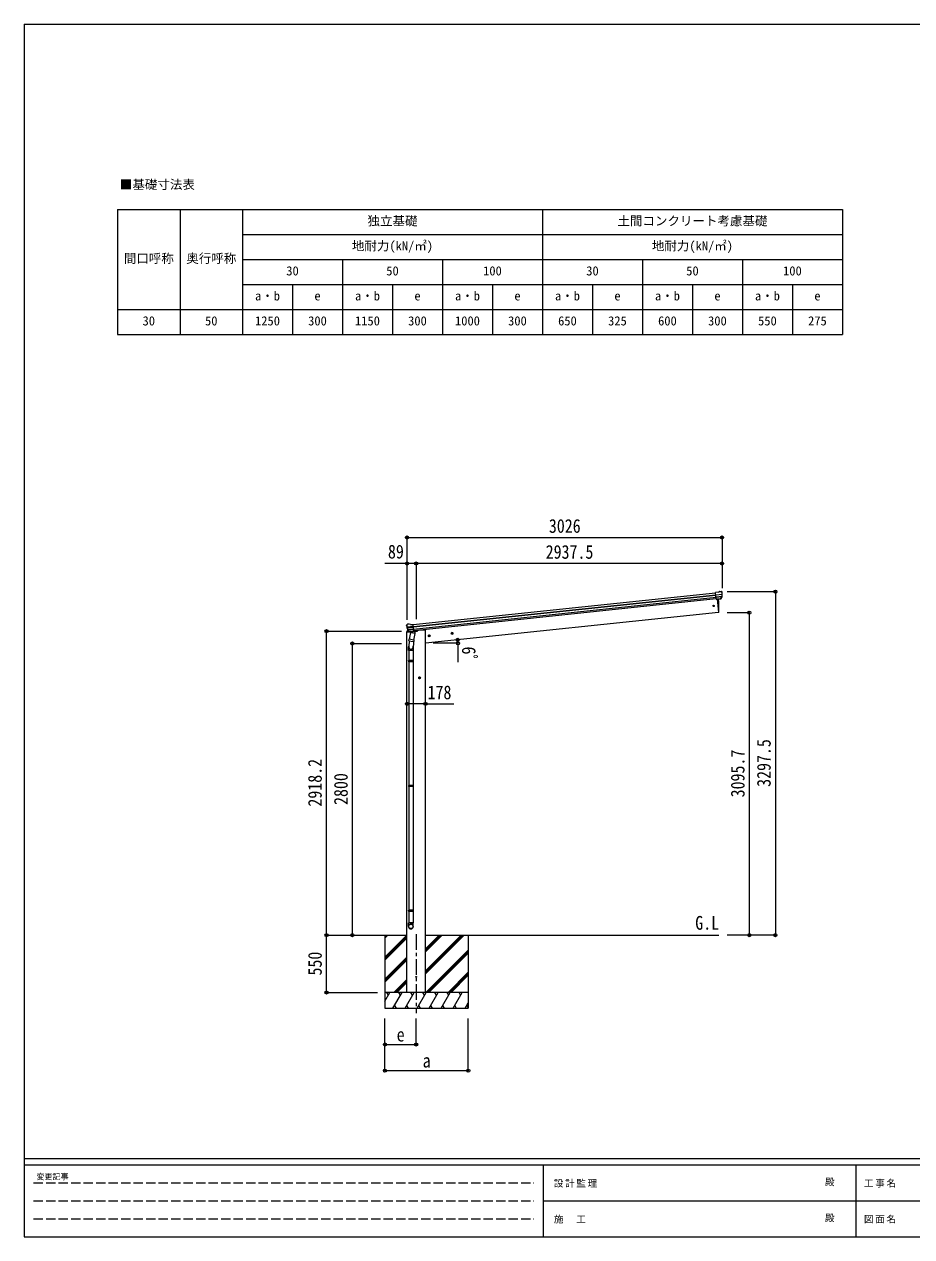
# Model space of a CAD drawing. Units: millimetres at full size, sheet at 1:30. Extents: x -8432 to 8432, y -5820 to 5820.
# Drawn here: x -8432 to 89, y -5820 to 5820 of the extents above; entities that cross this region are included whole.
import ezdxf
from ezdxf.enums import TextEntityAlignment as Align

# ---------------------------------------------------------------- set-up
doc = ezdxf.new("R2010")
doc.units = ezdxf.units.MM
doc.header["$LTSCALE"] = 30
doc.header["$PDMODE"] = 32
doc.header["$PDSIZE"] = 30
doc.linetypes.add('CHAIN1', pattern=[8, 5, -1, 1, -1])
doc.linetypes.add('DASHED3', pattern=[4, 3, -1])
for name, color, linetype, lineweight in [('0-0_0', 7, 'Continuous', 9), ('0-1_本体', 5, 'CHAIN1', 9), ('0-3_ELV2', 4, 'Continuous', 9), ('0-6_OTH_LINE', 6, 'Continuous', 9), ('0-9_OUTLINE', 7, 'Continuous', 9), ('0-E_DET2', 7, 'Continuous', 18), ('0-F_PARTS1', 6, 'Continuous', 9), ('F-0_240', 7, 'Continuous', 9)]:
    doc.layers.add(name, color=color, linetype=linetype, lineweight=lineweight)
doc.layers.add('0-7_SHAPE', color=7, linetype='Continuous')
doc.styles.add('ＭＳ ゴシック', font='')
doc.styles.get('ＭＳ ゴシック').set_extended_font_data('MS Gothic')

msp = doc.modelspace()

# ---------------------------------------------------------------- linework, layer by layer
at = {"layer": '0-0_0'}
for p, q in [((-5208.92, -2924.82), (-4757.78, -2924.82)), ((-4968.78, -2924.82), (-4968.78, -3624.82)), ((-4968.78, -2952.2), (-4941.4, -2924.82)), ((-4968.78, -2938.06), (-4955.54, -2924.82)), ((-4968.78, -3136.05), (-4757.78, -2925.05)), ((-4968.78, -3150.19), (-4757.78, -2939.19)), ((-4968.78, -3164.33), (-4757.78, -2953.34)), ((-4579.78, -3295.83), (-4208.77, -2924.82)), ((-4579.78, -3267.55), (-4237.05, -2924.82)), ((-4579.78, -3281.69), (-4222.91, -2924.82)), ((-4579.78, -3083.7), (-4420.9, -2924.82)), ((-4579.78, -3069.56), (-4435.04, -2924.82)), ((-4579.78, -3055.42), (-4449.18, -2924.82)), ((-4579.78, -2924.82), (-1762.33, -2924.82)), ((-4168.78, -2924.82), (-4168.78, -3624.82)), ((-4968.78, -3348.18), (-4757.78, -3137.18)), ((-4574.92, -3474.82), (-4168.78, -3068.68)), ((-4560.78, -3474.82), (-4168.78, -3082.83)), ((-4546.64, -3474.82), (-4168.78, -3096.97)), ((-4968.78, -3362.32), (-4757.78, -3151.32)), ((-4968.78, -3376.47), (-4757.78, -3165.47)), ((-4883.29, -3474.82), (-4757.78, -3349.31)), ((-4869.15, -3474.82), (-4757.78, -3363.46)), ((-4362.79, -3474.82), (-4168.78, -3280.81)), ((-4348.65, -3474.82), (-4168.78, -3294.96)), ((-4334.5, -3474.82), (-4168.78, -3309.1)), ((-4168.78, -3474.82), (-4968.78, -3474.82)), ((-4968.78, -3558.65), (-4920.38, -3474.82)), ((-4935.38, -3500.8), (-4950.38, -3474.82)), ((-4891.51, -3624.82), (-4804.91, -3474.82)), ((-4855, -3474.82), (-4757.78, -3377.6)), ((-4819.91, -3500.8), (-4834.91, -3474.82)), ((-4776.04, -3624.82), (-4689.44, -3474.82)), ((-4704.44, -3500.8), (-4719.44, -3474.82)), ((-4660.57, -3624.82), (-4573.97, -3474.82)), ((-4588.97, -3500.8), (-4603.97, -3474.82)), ((-4545.1, -3624.82), (-4458.5, -3474.82)), ((-4473.5, -3500.8), (-4488.5, -3474.82)), ((-4429.63, -3624.82), (-4343.03, -3474.82)), ((-4373.03, -3474.82), (-4358.03, -3500.8)), ((-4314.16, -3624.82), (-4227.56, -3474.82)), ((-4242.56, -3500.8), (-4257.56, -3474.82)), ((-4876.51, -3598.84), (-4861.52, -3624.82)), ((-4761.04, -3598.84), (-4746.04, -3624.82)), ((-4645.57, -3598.84), (-4630.57, -3624.82)), ((-4530.1, -3598.84), (-4515.11, -3624.82)), ((-4414.63, -3598.84), (-4399.64, -3624.82)), ((-4299.16, -3598.84), (-4284.16, -3624.82)), ((-4198.69, -3624.82), (-4168.78, -3573.01)), ((-4183.69, -3598.84), (-4168.78, -3624.67)), ((-4968.78, -3624.82), (-4168.78, -3624.82))]:
    msp.add_line(p, q, dxfattribs=at)
at = {"layer": '0-1_本体'}
msp.add_line((-4668.78, -2915.83), (-4668.78, -3675.04), dxfattribs=at)
at = {"layer": '0-3_ELV2'}
for p, q in [((-4697.87, 57.18), (-1793.71, 362.42)), ((-1767.4, 367.2), (-1793.92, 364.41)), ((-1787.14, 299.86), (-1793.92, 364.41)), ((-1791.76, 343.88), (-1732.02, 350.16)), ((-1767.4, 367.2), (-1755.8, 374.17)), ((-1754.57, 374.58), (-1741.08, 376)), ((-1737.42, 374.91), (-1737.42, 374.91)), ((-1737.42, 374.91), (-1732.24, 370.72)), ((-1730.85, 367.02), (-1731.16, 368.87)), ((-4695.89, 38.29), (-1791.73, 343.53)), ((-4695.46, 34.11), (-1791.29, 339.35)), ((-4693.36, 14.25), (-1789.2, 319.49)), ((-1787.44, 302.75), (-4691.6, -2.49)), ((-1731.55, 344.29), (-1791.15, 338.03)), ((-1732.38, 327.54), (-1789.42, 321.54)), ((-1733.77, 322.88), (-1788.95, 317.08)), ((-1743.78, 304.64), (-1787.16, 300.08)), ((-1787.14, 299.86), (-1777.19, 300.9)), ((-1780.25, 300.58), (-1766.86, 173.19)), ((-1777.19, 300.9), (-1776.92, 300.84)), ((-1776.92, 300.84), (-1751.59, 303.5)), ((-1751.59, 303.5), (-1751.33, 303.62)), ((-1751.33, 303.62), (-1743.64, 304.43)), ((-1742.33, 306.3), (-1732.88, 324.6)), ((-1741.28, 305.87), (-1731.16, 324.13)), ((-1766.86, 173.19), (-4579.78, -122.46)), ((-1766.86, 173.19), (-1764.81, 173.48)), ((-4760.32, 48.61), (-4760.4, 50.48)), ((-4759.03, 53.38), (-4759.73, 52.51)), ((-4755.53, 57.69), (-4759.03, 53.38)), ((-4695.92, 38.64), (-4755.66, 32.36)), ((-4755.53, 57.69), (-4755.53, 57.7)), ((-4754.91, 26.52), (-4695.31, 32.79)), ((-4752.18, 59.52), (-4752.17, 59.52)), ((-4737.4, -9.03), (-4751.1, 6.72)), ((-4750.61, 10.31), (-4693.58, 16.3)), ((-4736.46, -8.4), (-4749.51, 7.54)), ((-4748.28, 6.04), (-4693.11, 11.84)), ((-4724.6, 56.38), (-4698.08, 59.17)), ((-4691.3, -5.38), (-4698.08, 59.17)), ((-4653.05, 1.56), (-4653.48, -1.67)), ((-4622.28, 4.18), (-4653.13, 0.94)), ((-4579.78, 4.18), (-4622.28, 4.18)), ((-4579.78, -3474.82), (-4579.78, 4.18)), ((-4760.03, -9.98), (-4760.93, -16.81)), ((-4760.93, -16.81), (-4727.2, -13.27)), ((-4757.78, -3474.82), (-4757.78, -16.48)), ((-4740.52, -5.62), (-4757.37, -7.39)), ((-4727.1, -9.14), (-4734.79, -9.95)), ((-4734.7, -9.71), (-4691.32, -5.15)), ((-4733.95, -9.96), (-4732.38, -9.79)), ((-4732.38, -9.79), (-4694.84, -5.85)), ((-4726.83, -9.21), (-4727.1, -9.14)), ((-4701.5, -6.54), (-4726.83, -9.21)), ((-4701.24, -6.43), (-4701.5, -6.54)), ((-4691.3, -5.38), (-4701.24, -6.43)), ((-4694.84, -5.85), (-4693.28, -5.68)), ((-4687.18, -9.06), (-4657.91, -5.99)), ((-4543.85, -43.76), (-4549.92, -48.18)), ((-4536.99, -46.82), (-4543.85, -43.76)), ((-4542.28, -58.69), (-4536.21, -54.28)), ((-4536.21, -54.28), (-4536.99, -46.82)), ((-4325.05, -20.77), (-4331.13, -25.18)), ((-4318.2, -23.82), (-4325.05, -20.77)), ((-4323.49, -35.7), (-4317.41, -31.29)), ((-4317.41, -31.29), (-4318.2, -23.82)), ((-4636.28, -446.87), (-4642.78, -450.62)), ((-4642.78, -450.62), (-4642.78, -458.13)), ((-4642.78, -458.13), (-4636.28, -461.88)), ((-4629.78, -450.62), (-4636.28, -446.87))]:
    msp.add_line(p, q, dxfattribs=at)
for points in [[(-4738.69, 60.94), (-4738.69, 60.94), (-4752.17, 59.52)], [(-4724.6, 56.38), (-4737.4, 60.79), (-4737.4, 60.79)], [(-4549.92, -48.18), (-4549.14, -55.64), (-4542.28, -58.69)], [(-4331.13, -25.18), (-4330.34, -32.64), (-4323.49, -35.7)], [(-4636.28, -461.88), (-4629.78, -458.13), (-4629.78, -450.62)]]:
    msp.add_lwpolyline(points, dxfattribs=at)
for centre, radius in [((-1813.66, 235.74), 6.5), ((-4543.06, -51.23), 8.5), ((-4543.06, -51.23), 7.7), ((-4543.06, -51.23), 6.5), ((-4324.27, -28.23), 8.5), ((-4324.27, -28.23), 7.7), ((-4324.27, -28.23), 6.5), ((-4636.28, -454.37), 8.5), ((-4636.28, -454.37), 7.7), ((-4636.28, -454.37), 6.5), ((-4668.78, -3324.82), 4.5)]:
    msp.add_circle(centre, radius, dxfattribs=at)
for centre, radius, start, end in [((-1754.25, 371.6), 3, 96.02369, 120.97631), ((-1740.56, 371.03), 5, 51.04426, 95.95574), ((-1924.4, 345.37), 192.44, 1.4271, 6.57578), ((-1686.75, 352.27), 45.32, 182.67122, 185.64518), ((-1931.74, 345.9), 202, 354.13916, 6), ((-2661.47, 213.4), 900, 357.63919, 5.64987), ((-1743.9, 307.32), 2.99, 285.2717, 331.00739), ((-1735.55, 325.98), 3, 332.69111, 354.20009), ((-1931.74, 345.9), 200.2, 354.20009, 359.53883), ((-1731.36, 342.95), 1.35, 95.1605, 97.91927), ((-1728.75, 344.51), 2.74, 179.02151, 184.43412), ((-1733.78, 325.58), 3, 331, 354.13916), ((-1765.23, 176.45), 3, 278, 357.63919), ((-4559.42, 69.72), 202, 186, 197.86084), ((-4566.49, 67.67), 192.44, 185.42422, 190.5729), ((-4800.38, 25.02), 45.32, 6.35482, 9.32878), ((-4751.65, 54.55), 5, 96.04426, 140.95574), ((-4757.69, 26.16), 2.74, 7.56588, 12.97849), ((-4754.82, 25.18), 1.35, 94.08073, 96.8395), ((-4559.42, 69.72), 200.2, 192.46117, 197.79991), ((-4748.83, 8.69), 3, 197.86084, 221), ((-4747.19, 9.44), 3, 197.79991, 219.30889), ((-4738.37, 57.95), 3, 71.02369, 95.97631), ((-4757.05, -10.37), 3, 96, 172.5), ((-4735.14, -7.07), 2.99, 220.99261, 266.7283), ((-4734, -9.46), 0.5, 240.73754, 276), ((-4693.33, -5.18), 0.5, 276, 311.26246), ((-4658.43, -1.01), 5, 276, 352.5)]:
    msp.add_arc(centre, radius, start, end, dxfattribs=at)
for centre, major_axis, ratio, start_param, end_param in [((-1733.11, 367.41), (-0.87, 5.91), 0.020485, 0.67143203, 1.56913061), ((-1738.5, 371.93), (5.88, -1.31), 0.24881, 0.46058498, 0.46410383), ((-1734.12, 368.39), (-2.34, 1.9), 0.995767, 3.98597162, 4.71238898), ((-1744.1, 307.62), (-0.11, 3), 0.642905, 3.24593831, 4.20392797), ((-1743.96, 307.42), (1.66, -2.51), 0.997631, 5.80419048, 5.89294842), ((-1744.03, 307.53), (3.53, -2.11), 0.650902, 5.25614477, 5.32895537), ((-1741.66, 307.88), (1.08, 3.13), 0.040856, 2.11350352, 2.14162489), ((-1929.43, 323.96), (-20.92, 199.05), 0.994373, 4.71137894, 4.7277536), ((-4757.4, 50.63), (1.9, 2.34), 0.995767, 1.57079633, 2.29721369), ((-4753.85, 55.01), (-5.48, -2.51), 0.24881, 5.81908147, 5.82260033), ((-4758.19, 49.47), (-0.38, 5.97), 0.020485, 4.7140547, 5.61175327), ((-4557.12, 47.78), (-20.92, 199.05), 0.994373, 1.55543171, 1.57180637), ((-4557.12, 47.78), (-20.92, 199.05), 0.994373, 4.71137894, 4.7277536), ((-4737.44, -6.99), (-1.71, 2.84), 0.040856, 4.14156042, 4.16968179), ((-4735.01, -6.74), (-0.51, 2.96), 0.642905, 2.07925734, 3.03724699), ((-4735.05, -6.84), (-3.02, -2.79), 0.650902, 0.95422993, 1.02704053), ((-4735.1, -6.96), (-1.1, -2.8), 0.997631, 0.39023689, 0.47899483)]:
    msp.add_ellipse(centre, major_axis=major_axis, ratio=ratio, start_param=start_param, end_param=end_param, dxfattribs=at)
at = {"layer": '0-6_OTH_LINE'}
for p, q in [((-4757.78, 892.23), (-4757.78, 101.16)), ((-4757.78, 892.23), (-1731.68, 892.23)), ((-1731.68, 892.23), (-1731.68, 405.05)), ((-4757.78, 643.23), (-4971.31, 643.23)), ((-4757.78, 643.23), (-4757.78, 405.05)), ((-4669.18, 643.23), (-4669.18, 109.33)), ((-1731.68, 643.23), (-4669.18, 643.23)), ((-1731.68, 643.23), (-1731.68, 405.05)), ((-1219.54, 372.68), (-1683.4, 372.68)), ((-1219.54, 372.68), (-1219.54, -2924.82)), ((-1470.54, 170.88), (-1683.4, 170.88)), ((-1470.54, 170.88), (-1470.54, -2924.82)), ((-5530.03, -2924.82), (-5530.03, -6.62)), ((-5530.03, -6.62), (-4808.28, -6.62)), ((-5281.03, -2924.82), (-5281.03, -124.82)), ((-5281.03, -124.82), (-4808.28, -124.82)), ((-4579.78, -704.37), (-4757.78, -704.37)), ((-5530.03, -2924.82), (-5039.64, -2924.82)), ((-5530.03, -3474.82), (-5530.03, -2924.82)), ((-5281.03, -2924.82), (-5039.64, -2924.82)), ((-1219.54, -2924.82), (-1683.4, -2924.82)), ((-1470.54, -2924.82), (-1683.4, -2924.82)), ((-5530.03, -3474.82), (-5039.64, -3474.82)), ((-4968.78, -4224.82), (-4968.78, -3725.82)), ((-4968.78, -3974.82), (-4968.78, -3725.82)), ((-4668.78, -3974.82), (-4668.78, -3725.82)), ((-4168.78, -4224.82), (-4168.78, -3725.82)), ((-4968.78, -3974.82), (-4668.78, -3974.82)), ((-4968.78, -4224.82), (-4168.78, -4224.82))]:
    msp.add_line(p, q, dxfattribs=at)
at = {"layer": '0-6_OTH_LINE', "lineweight": 18}
for p, q in [((-4267.63, -122.46), (-4505.42, -122.46)), ((-4267.63, -122.46), (-4267.63, -303.96)), ((-4579.78, -704.37), (-4307.73, -704.37))]:
    msp.add_line(p, q, dxfattribs=at)
at = {"layer": '0-6_OTH_LINE'}
msp.add_arc((-4505.42, -122.46), 237.79, 0, 7.8733, dxfattribs=at)
for p in [(-4757.78, 892.23), (-1731.68, 892.23), (-4757.78, 643.23), (-4669.18, 643.23), (-1731.68, 643.23), (-1219.54, 372.68), (-1470.54, 170.88), (-5530.03, -6.62), (-5281.03, -124.82), (-4269.87, -89.88), (-4267.63, -122.46), (-4757.78, -704.37), (-4579.78, -704.37), (-5530.03, -2924.82), (-5281.03, -2924.82), (-1470.54, -2924.82), (-1219.54, -2924.82), (-5530.03, -3474.82), (-4968.78, -3974.82), (-4668.78, -3974.82), (-4968.78, -4224.82), (-4168.78, -4224.82)]:
    msp.add_point(p, dxfattribs=at)
at = {"layer": '0-9_OUTLINE'}
for p, q in [((-4734.91, -99.26), (-4740.47, -154.98)), ((-4739.8, -96.22), (-4737.31, -83.98)), ((-4739.59, -97.62), (-4739.59, -97.62)), ((-4738.25, -98.58), (-4697.29, -106.91)), ((-4723.96, -18.32), (-4737.32, -83.97)), ((-4692.44, -93.1), (-4737.32, -83.97)), ((-4733.95, -9.96), (-4693.28, -5.68)), ((-4730.59, -10.26), (-4730.74, -10.98)), ((-4730.12, -12.11), (-4705.37, -21.87)), ((-4679.08, -27.45), (-4723.96, -18.32)), ((-4721.79, -15.4), (-4722.45, -18.63)), ((-4700.98, -6.88), (-4703.9, -21.23)), ((-4692.01, -90.97), (-4698.66, -158.71)), ((-4692.45, -93.1), (-4694.99, -105.57)), ((-4692.44, -93.1), (-4679.08, -27.45)), ((-4691.46, -3.8), (-4690.54, -3.99)), ((-4690.54, -3.99), (-4679.33, -20.91)), ((-4679.33, -20.91), (-4680.6, -27.14)), ((-4742.62, -192.14), (-4742.62, -157.79)), ((-4696.62, -192.14), (-4742.62, -192.14)), ((-4740.62, -192.14), (-4740.62, -288.89)), ((-4698.62, -192.14), (-4698.62, -288.89)), ((-4696.62, -157.49), (-4696.62, -192.14)), ((-4742.62, -290.89), (-4741.62, -288.89)), ((-4696.62, -290.89), (-4742.62, -290.89)), ((-4696.62, -298.89), (-4742.62, -298.89)), ((-4697.62, -288.89), (-4741.62, -288.89)), ((-4697.62, -300.89), (-4741.62, -300.89)), ((-4740.62, -300.89), (-4740.62, -1487.08)), ((-4698.62, -300.89), (-4698.62, -1487.08)), ((-4696.62, -290.89), (-4697.62, -288.89)), ((-4696.62, -298.89), (-4697.62, -300.89)), ((-4696.62, -290.89), (-4696.62, -298.89)), ((-4742.62, -1489.08), (-4741.62, -1487.08)), ((-4696.62, -1489.08), (-4742.62, -1489.08)), ((-4696.62, -1497.08), (-4742.62, -1497.08)), ((-4697.62, -1487.08), (-4741.62, -1487.08)), ((-4697.62, -1499.08), (-4741.62, -1499.08)), ((-4740.62, -1499.08), (-4740.62, -2685.26)), ((-4698.62, -1499.08), (-4698.62, -2685.26)), ((-4696.62, -1489.08), (-4697.62, -1487.08)), ((-4696.62, -1497.08), (-4697.62, -1499.08)), ((-4696.62, -1489.08), (-4696.62, -1497.08)), ((-4742.62, -2687.26), (-4741.62, -2685.26)), ((-4696.62, -2687.26), (-4742.62, -2687.26)), ((-4696.62, -2695.26), (-4742.62, -2695.26)), ((-4697.62, -2685.26), (-4741.62, -2685.26)), ((-4697.62, -2697.26), (-4741.62, -2697.26)), ((-4740.62, -2697.26), (-4740.62, -2807.26)), ((-4698.62, -2697.26), (-4698.62, -2807.26)), ((-4696.62, -2687.26), (-4697.62, -2685.26)), ((-4696.62, -2695.26), (-4697.62, -2697.26)), ((-4696.62, -2687.26), (-4696.62, -2695.26)), ((-4742.62, -2841.41), (-4742.62, -2807.26)), ((-4696.62, -2807.26), (-4742.62, -2807.26)), ((-4696.62, -2841.41), (-4696.62, -2807.26))]:
    msp.add_line(p, q, dxfattribs=at)
for points in [[(-4742.62, -290.89), (-4742.62, -298.89), (-4741.62, -300.89)], [(-4742.62, -1489.08), (-4742.62, -1497.08), (-4741.62, -1499.08)], [(-4742.62, -2687.26), (-4742.62, -2695.26), (-4741.62, -2697.26)]]:
    msp.add_lwpolyline(points, dxfattribs=at)
for centre, radius, start, end in [((-4737.9, -96.65), 1.95, 167.54017, 209.97766), ((-4737.85, -96.62), 2, 209.90962, 258.5), ((-4734, -9.46), 0.5, 240.73754, 276), ((-4731.08, -10.16), 0.5, 348.5, 96), ((-4729.76, -11.18), 1, 168.5, 248.5), ((-4704.89, -20.95), 1.03, 242.53897, 344.46569), ((-4700.4, -7.04), 0.604, 93.09842, 164.70595), ((-4696.89, -104.95), 2, 258.5, 341.96843), ((-4693.33, -5.18), 0.5, 276, 311.26246), ((-4712.62, -157.79), 30, 177.45142, 180)]:
    msp.add_arc(centre, radius, start, end, dxfattribs=at)
for centre, major_axis, ratio, start_param, end_param in [((-4719.62, -157.49), (23, 0), 0.996195, 2.62193603, 6.60747969), ((-4719.62, -157.49), (21, 0), 0.996195, 3.02154981, 6.2247991), ((-4719.62, -2839.66), (-23, 0), 0.996195, 3.14159265, 6.28318531), ((-4719.62, -2841.41), (-23, 0), 0.996195, 3.14159265, 6.28318531), ((-4719.62, -2841.41), (0, -23.43), 0.981806, 4.71238898, 7.85398163)]:
    msp.add_ellipse(centre, major_axis=major_axis, ratio=ratio, start_param=start_param, end_param=end_param, dxfattribs=at)
msp.add_ellipse((-4719.62, -2841.41), major_axis=(21, 0), ratio=0.996195, dxfattribs=at)
at = {"layer": '0-E_DET2'}
for p, q in [((-7536.14, 4042.23), (-576.14, 4042.23)), ((-7536.14, 4042.23), (-7536.14, 2842.23)), ((-6936.14, 4042.23), (-6936.14, 2842.23)), ((-6336.14, 4042.23), (-6336.14, 2842.23)), ((-3456.14, 4042.23), (-3456.14, 2842.23)), ((-576.14, 4042.23), (-576.14, 2842.23)), ((-6336.14, 3802.23), (-576.14, 3802.23)), ((-6336.14, 3562.23), (-576.14, 3562.23)), ((-5376.14, 3562.23), (-5376.14, 2842.23)), ((-4416.14, 3562.23), (-4416.14, 2842.23)), ((-2496.14, 3562.23), (-2496.14, 2842.23)), ((-1536.14, 3562.23), (-1536.14, 2842.23)), ((-6336.14, 3322.23), (-576.14, 3322.23)), ((-5856.14, 3322.23), (-5856.14, 2842.23)), ((-4896.14, 3322.23), (-4896.14, 2842.23)), ((-3936.14, 3322.23), (-3936.14, 2842.23)), ((-2976.14, 3322.23), (-2976.14, 2842.23)), ((-2016.14, 3322.23), (-2016.14, 2842.23)), ((-1056.14, 3322.23), (-1056.14, 2842.23)), ((-7536.14, 3082.23), (-576.14, 3082.23)), ((-7536.14, 2842.23), (-576.14, 2842.23))]:
    msp.add_line(p, q, dxfattribs=at)
at = {"layer": '0-F_PARTS1'}
msp.add_line((-4669.18, 643.23), (-4757.78, 643.23), dxfattribs=at)
for p in [(-4757.78, 643.23), (-4669.18, 643.23)]:
    msp.add_point(p, dxfattribs=at)
at = {"layer": 'F-0_240', "color": 5}
for p, q in [((-8432.06, 5820), (-8432.06, -5820)), ((-8432.06, 5820), (8007.94, 5820)), ((-8432.06, -5070), (8007.94, -5070)), ((-8432.06, -5130), (5341.19, -5130)), ((-3448.82, -5130), (-3448.82, -5820)), ((-448.82, -5130), (-448.82, -5820)), ((-3448.82, -5475), (2701.18, -5475)), ((-8432.06, -5820), (8007.94, -5820))]:
    msp.add_line(p, q, dxfattribs=at)
at = {"layer": 'F-0_240', "color": 4, "linetype": 'DASHED3'}
for p, q in [((-8342.06, -5302.5), (-3538.82, -5302.5)), ((-8342.06, -5475), (-3538.82, -5475)), ((-8342.06, -5647.5), (-3538.82, -5647.5))]:
    msp.add_line(p, q, dxfattribs=at)

# ---------------------------------------------------------------- texts
at = {"layer": '0-6_OTH_LINE', "color": 7, "style": 'ＭＳ ゴシック', "width": 0.85}
for s, p in [('3026', (-3394.73, 898.23)), ('2937.5', (-3425.43, 649.23)), ('178', (-4559.61, -699.3)), ('e', (-4856.28, -3984.82)), ('a', (-4606.28, -4234.82))]:
    msp.add_text(s, height=132, dxfattribs=at).set_placement(p, align=Align.BOTTOM_LEFT)
for s, rotation, p in [('6ﾟ', 270, (-4268.08, -153.98)), ('3095.7', 90, (-1476.54, -1601.97)), ('3297.5', 90, (-1225.54, -1501.07)), ('2918.2', 90, (-5536.03, -1690.72)), ('2800', 90, (-5287.03, -1674.82)), ('550', 90, (-5536.03, -3312.32))]:
    msp.add_text(s, height=132, rotation=rotation, dxfattribs=at).set_placement(p, align=Align.BOTTOM_LEFT)
at = {"layer": '0-7_SHAPE', "style": 'ＭＳ ゴシック', "width": 0.85}
msp.add_text('G.L', height=132, dxfattribs=at).set_placement((-1989.29, -2912.02), align=Align.BOTTOM_LEFT)
at = {"layer": '0-E_DET2', "style": 'ＭＳ ゴシック'}
for s, p in [('■基礎寸法表', (-7513.73, 4211.95)), ('独立基礎', (-5136.14, 3862.23)), ('土間コンクリート考慮基礎', (-2736.14, 3862.23)), ('地耐力(kN/㎡)', (-5286.14, 3622.23)), ('地耐力(kN/㎡)', (-2406.14, 3622.23)), ('間口呼称', (-7476.14, 3502.23)), ('奥行呼称', (-6876.14, 3502.23)), ('30', (-5916.14, 3382.23)), ('50', (-4956.14, 3382.23)), ('100', (-4026.14, 3382.23)), ('30', (-3036.14, 3382.23)), ('50', (-2076.14, 3382.23)), ('100', (-1146.14, 3382.23)), ('a・b', (-6216.14, 3142.23)), ('a・b', (-5256.14, 3142.23)), ('a・b', (-4296.14, 3142.23)), ('a・b', (-3336.14, 3142.23)), ('a・b', (-2376.14, 3142.23)), ('a・b', (-1416.14, 3142.23)), ('e', (-5646.14, 3142.23)), ('e', (-4686.14, 3142.23)), ('e', (-3726.14, 3142.23)), ('e', (-2766.14, 3142.23)), ('e', (-1806.14, 3142.23)), ('e', (-846.14, 3142.23)), ('30', (-7296.14, 2902.23)), ('50', (-6696.14, 2902.23)), ('1250', (-6216.14, 2902.23)), ('300', (-5706.14, 2902.23)), ('1150', (-5256.14, 2902.23)), ('300', (-4746.14, 2902.23)), ('1000', (-4296.14, 2902.23)), ('300', (-3786.14, 2902.23)), ('650', (-3306.14, 2902.23)), ('325', (-2826.14, 2902.23)), ('600', (-2346.14, 2902.23)), ('300', (-1866.14, 2902.23)), ('550', (-1386.14, 2902.23)), ('275', (-906.14, 2902.23))]:
    msp.add_text(s, height=87.98, dxfattribs=at).set_placement(p, align=Align.BOTTOM_LEFT)
at = {"layer": '0-F_PARTS1', "color": 7, "style": 'ＭＳ ゴシック', "width": 0.85}
msp.add_text('89', height=132, dxfattribs=at).set_placement((-4939.91, 651.62), align=Align.BOTTOM_LEFT)
at = {"layer": 'F-0_240', "style": 'ＭＳ ゴシック'}
for s, height, p in [('変更記事', 54.99, (-8314.83, -5287.5)), ('殿', 65.98, (-744.53, -5347.5)), ('殿', 65.98, (-744.53, -5692.5))]:
    msp.add_text(s, height=height, dxfattribs=at).set_placement(p, align=Align.BOTTOM_LEFT)
at = {"layer": 'F-0_240', "char_height": 65.98, "attachment_point": 7, "style": 'ＭＳ ゴシック'}
for s, insert in [('\\T1.17;設計監理', (-3347.49, -5347.5)), ('\\T1.17;工事名', (-369.71, -5347.5)), ('\\T1.17;施\u3000工', (-3347.49, -5692.5)), ('\\T1.17;図面名', (-369.71, -5692.5))]:
    msp.add_mtext(s, dxfattribs=dict(at, insert=insert))

doc.saveas('drawing.dxf')
